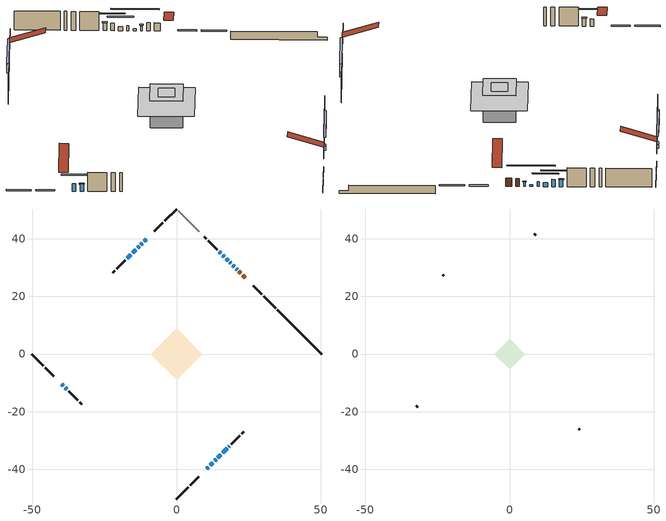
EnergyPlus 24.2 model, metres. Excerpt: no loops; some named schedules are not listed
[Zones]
conditioned space
 floor outside (Floor1 construction): -2.64,0 0,2.64 2.64,0 0,-2.64 z0.9
 floor adiabatic (AdiabaticFloorConstruction): -8.97,0 0,8.97 8.97,0 0,-8.97 z3.34
 floor foundation (Slab1 construction): -5.16,0 0,5.16 5.16,0 0,-5.16 z-1.23
 wall outside (RimJoist1 construction): 0,-50.34 4.04,-46.29 / -50.34,0 -46.29,-4.04 / 0,50.34 -4.04,46.29 / 34.38,15.96 30.33,20 z0.9:1.2
 wall outside (RimJoist2 construction): 4.7,-45.64 7.72,-42.61 / -45.64,-4.7 -42.61,-7.72 / -4.7,45.64 -7.72,42.61 / 29.68,20.66 26.65,23.68 z0.9:1.2
 wall outside (AdiabaticWallConstruction 1): 23.83,26.51 22.93,27.4 / 22.28,28.06 21.68,28.66 z0.9:2.93
 wall outside (AdiabaticWallConstruction): 10.55,-39.79 10.98,-39.35 / 18.89,31.45 18.56,31.78 z0.9:2.12; -39.79,-10.55 -39.23,-11.11 / -38.57,-11.76 -38.02,-12.32 / 16.53,33.81 15.97,34.36 / 15.32,35.02 14.76,35.58 z0.9:2.74; 21.03,29.31 20.72,29.62 z0.9:2.1; -10.55,39.79 -11.18,39.16 z0.9:2.24; -11.84,38.5 -12.34,38 / -14.17,36.16 -15.2,35.14 z0.9:2.22; 11.64,-38.7 12.66,-37.67 z0.9:2.13; 13.32,-37.02 13.72,-36.62 z0.9:1.82; 20.06,30.27 19.54,30.8 / -13,37.34 -13.52,36.82 / 14.37,-35.97 15.41,-34.92 z0.9:1.35; 17.91,32.43 17.19,33.15 z0.9:1.92; 16.07,-34.27 17.54,-32.79 z0.9:2.16; 18.2,-32.14 18.31,-32.03 z0.9:1.41; -15.86,34.48 -17.08,33.26 z0.9:2.91
 wall outside (Wall1 construction): 18.96,-31.37 22.01,-28.33 / -37.36,-12.98 -34.31,-16.02 / -17.73,32.6 -20.78,29.56 / 14.1,36.23 11.06,39.28 z0.9:5.78
 wall outside (Wall2 construction): 22.67,-27.67 23.38,-26.96 / -33.66,-16.68 -32.95,-17.39 / -21.44,28.9 -22.15,28.19 / 10.4,39.94 9.69,40.65 z0.9:5.78
 wall foundation (FoundationWall1 construction): 35.03,15.3,-1.23 35.03,15.3,0.9 48.81,1.53,0.9 48.81,1.53,-0.5 50.34,0,-0.5 50.34,0,-1.23
 wall adiabatic (Wall6 construction): 7.94,42.4 0.66,49.68 z0.9:5.78
 window (WindowConstruction 14): 10.55,-39.79 10.98,-39.36 z0.9:2.12
 window (WindowConstruction 7): -39.79,-10.55 -39.23,-11.11 z0.9:2.74
 window (WindowConstruction 8): -38.57,-11.76 -38.02,-12.32 z0.9:2.74
 window (WindowConstruction 9): 21.03,29.31 20.72,29.62 z0.9:2.09
 window (WindowConstruction 10): -10.55,39.79 -11.18,39.16 z0.9:2.24
 window (WindowConstruction 11): -11.84,38.5 -12.34,38 z0.9:2.22
 window (WindowConstruction 12): 11.64,-38.7 12.66,-37.67 z0.9:2.13
 window (WindowConstruction 13): 13.32,-37.02 13.71,-36.62 z0.9:1.81
 window (WindowConstruction 16): 20.06,30.27 19.54,30.8 z0.9:1.35
 window (WindowConstruction 17): -13,37.34 -13.52,36.82 z0.9:1.35
 window (WindowConstruction 18): 14.37,-35.97 15.41,-34.92 z0.9:1.35
 window (WindowConstruction 15): 18.88,31.45 18.56,31.78 z0.9:2.12
 window (WindowConstruction): 17.9,32.43 17.19,33.15 z0.9:1.91
 window (WindowConstruction 1): -14.17,36.16 -15.2,35.14 z0.9:2.22
 window (WindowConstruction 2): 16.07,-34.27 17.54,-32.79 z0.9:2.16
 window (WindowConstruction 3): 18.2,-32.14 18.31,-32.03 z0.9:1.41
 window (WindowConstruction 4): 16.53,33.81 15.97,34.36 z0.9:2.74
 window (WindowConstruction 5): 15.32,35.02 14.76,35.58 z0.9:2.74
 window (WindowConstruction 6): -15.86,34.48 -17.08,33.26 z0.9:2.91
 door (Door): 23.83,26.51 22.93,27.4 z0.9:2.93
 door (Door 1): 22.28,28.06 21.68,28.65 z0.9:2.93
 ceiling adiabatic (AdiabaticFloorConstruction): 0,-8.97 8.97,0 0,8.97 -8.97,0 z3.34
attic - vented
 floor to conditioned space (Floor2 construction Reversed): -2.64,0 0,2.64 2.64,0 0,-2.64 z5.78
 floor to conditioned space (Floor3 construction Reversed): -5.27,0 0,5.27 5.27,0 0,-5.27 z5.78
 wall outside (Wall4 construction): 24.04,-26.3 24.47,-25.87 / -32.29,-18.05 -31.85,-18.48 / -22.81,27.53 -23.24,27.1 / 9.03,41.31 8.6,41.74 z0.9:5.78
 roof outside (Roof1 construction): 9.89,-40.44,5.78 4.15,-34.7,8.49 2.64,-36.21,8.49 8.38,-41.96,5.78; -40.44,-9.89,5.78 -34.7,-4.15,8.49 -36.21,-2.64,8.49 -41.96,-8.38,5.78; -9.89,40.44,5.78 -4.15,34.7,8.49 -2.64,36.21,8.49 -8.38,41.96,5.78; 24.48,25.85,5.78 18.74,20.11,8.49 20.25,18.59,8.49 26,24.34,5.78
shading: -37.47,-12.87 -41.55,-8.79 -41.84,-9.08 -37.76,-13.16 z5.23; -37.88,-12.46 -38.72,-11.62 -39.01,-11.91 -38.17,-12.75 z2.94; 20.58,29.76 21.17,29.17 21.46,29.46 20.87,30.05 z2.3; -11.32,39.01 -10.41,39.93 -10.7,40.22 -11.61,39.31 z2.44; -12.48,37.86 -11.7,38.64 -11.99,38.93 -12.77,38.15 z2.42; 12.81,-37.53 11.5,-38.84 11.79,-39.13 13.1,-37.82 z2.33; 13.86,-36.48 13.18,-37.16 13.47,-37.45 14.15,-36.77 z2.02; 15.95,34.39 23.66,26.68 23.95,26.97 16.24,34.68 z6.43; -17.11,33.23 -9.4,40.93 -9.69,41.22 -17.4,33.52 z6.43; 19.01,-31.33 10.78,-39.56 11.07,-39.85 19.3,-31.62 z6.43; 15.43,34.91 19.67,30.67 19.96,30.96 15.72,35.2 z4.41; -16.96,33.38 -12.41,37.92 -12.7,38.21 -17.25,33.67 z4.71; 19.3,-31.03 14.31,-36.03 14.6,-36.32 19.59,-31.32 z4.65; 20.07,-30.27 16.44,-33.9 16.73,-34.19 20.36,-30.56 z3.9; 14.21,36.12 18.29,32.05 18.58,32.34 14.5,36.42 z5.23; 14.62,35.72 15.46,34.88 15.75,35.17 14.91,36.01 z2.94; -18.84,31.5 -14.09,36.24 -14.39,36.53 -19.13,31.79 z5.4
[Building]
Building 1: Terrain=Suburbs
[Site:Location]
Montreal Intl AP_QC: Latitude {deg}=45.47; Longitude {deg}=-73.74; Time Zone {hr}=-5; Elevation {m}=36; Keep Site Location Information=Yes
[Site:GroundTemperature:Shallow]
2.07863, -0.316383, -0.508184, 0.628371, 5.19101, 9.73239, 13.6695, 16.1636, 16.3755, 14.347, 10.5102, 6.10817
[Site:WaterMainsTemperature]
Calculation Method=Schedule; Temperature Schedule=mains temperature schedule
[Material] Roughness=Rough; Thermal Absorptance=0.9
Name | Thickness {m} | Conductivity {W/m-K} | Density {kg/m3} | Specific Heat {J/kg-K} | Solar Absorptance | Visible Absorptance
asphalt or fiberglass shingles | 0.00635 | 0.162714 | 1121.4 | 1465.45 | 0.4 | 0.4
ceiling loosefill ins | 0.169333 | 0.0480833 | 16.02 | 1046.75 | 0.7 | 0.7
ceiling stud and cavity | 0.1397 | 0.528904 | 65.682 | 1177.47 | 0.7 | 0.7
ceiling stud and cavity 1 | 0.1397 | 0.0761394 | 65.682 | 1177.47 | 0.7 | 0.7
concrete 4.0 in. | 0.1016 | 1.803125 | 2242.8 | 837.4 | 0.7 | 0.7
concrete 8.0 in. | 0.2032 | 1.803125 | 2242.8 | 837.4 | 0.7 | 0.7
door material | 0.04445 | 0.053851 | 512.64 | 1214.23 | 0.7 | 0.7
door material 1 | 0.04445 | 0.188738 | 512.64 | 1214.23 | 0.7 | 0.7
exterior vertical ins | 0.0191247 | 0.029427 | 32.04 | 1214.23 | 0.7 | 0.7
floor covering | 0.0127 | 0.0433444 | 54.468 | 1339.84 | 0.6 | 0.6
floor rigid ins; rim joist rigid ins; wall rigid ins | 0.051816 | 0.029427 | 32.04 | 1214.23 | 0.7 | 0.7
floor rigid ins 1; wall rigid ins 1 | 0.512978 | 0.029427 | 32.04 | 1214.23 | 0.7 | 0.7
floor stud and cavity | 0.1397 | 1.01459 | 92.3553 | 1139.71 | 0.7 | 0.7
floor stud and cavity 1 | 0.1397 | 1.75129 | 37.0049 | 1207.88 | 0.7 | 0.7
furniture material conditioned space 1 | 0.1524 | 0.115458 | 640.8 | 1214.23 | 0.6 | 0.6
gypsum board | 0.0127 | 0.160291 | 801 | 837.4 | 0.6 | 0.6
gypsum board 1 | 0.0127 | 0.160291 | 801 | 837.4 | 0.7 | 0.7
osb sheathing 0.5 in. | 0.0127 | 0.115458 | 512.64 | 1214.23 | 0.7 | 0.7
osb sheathing 0.5 in. 1 | 0.0127 | 0.115458 | 512.64 | 1214.23 | 0.4 | 0.4
osb sheathing 0.75 in. | 0.01905 | 0.115458 | 512.64 | 1214.23 | 0.7 | 0.7
osb sheathing 2.0 in. | 0.0508 | 0.115458 | 512.64 | 1214.23 | 0.7 | 0.7
rim joist stud and cavity | 0.0508 | 0.859146 | 125.044 | 1163.47 | 0.6 | 0.6
rim joist stud and cavity 1 | 0.0508 | 0.270689 | 125.044 | 1163.47 | 0.6 | 0.6
wall stud and cavity | 0.1397 | 0.181555 | 139.0536 | 1170.24 | 0.7 | 0.7
wall stud and cavity 1 | 0.1397 | 0.191641 | 139.0536 | 1170.24 | 0.7 | 0.7
wall stud and cavity 2 | 0.0889 | 6.1454 | 50.32683 | 1063.81 | 0.6 | 0.6
wall stud and cavity 3 | 0.1397 | 0.149825 | 139.0536 | 1170.24 | 0.7 | 0.7
wall stud and cavity 4 | 0.0889 | 0.380278 | 52.3479 | 1209.89 | 0.7 | 0.7
wall stud and cavity 5 | 0.0889 | 0.391764 | 83.0341 | 1211.67 | 0.7 | 0.7
wood siding | 0.0254 | 0.102417 | 544.68 | 1172.36 | 0.4 | 0.4
wood siding 1 | 0.00254 | 0.102417 | 544.68 | 1172.36 | 0.4 | 0.4
wood siding 2; wood siding 3; wood siding 4 | 0.0254 | 0.102417 | 544.68 | 1172.36 | 0.7 | 0.7
[WindowMaterial:SimpleGlazingSystem]
Name | U-Factor {W/m2-K} | Solar Heat Gain Coefficient
WindowMaterial | 2.10711 | 0.53
WindowMaterial 1 | 2.049758 | 0.58
WindowMaterial 10 | 3.04227 | 0.45
WindowMaterial 11 | 3.13653 | 0.62
WindowMaterial 12 | 3.0383 | 0.46
WindowMaterial 13 | 3.10927 | 0.44
WindowMaterial 2 | 2.029885 | 0.59
WindowMaterial 3 | 2.93098 | 0.07
WindowMaterial 4 | 4.38569 | 0.68
WindowMaterial 5 | 3.10076 | 0.59
WindowMaterial 6 | 2.56702 | 0.26
WindowMaterial 7 | 2.09745 | 0.54
WindowMaterial 8 | 2.13039 | 0.52
WindowMaterial 9 | 2.056 | 0.57
[Construction]
AdiabaticFloorConstruction: floor stud and cavity 1, floor rigid ins 1, osb sheathing 0.75 in., floor covering
AdiabaticWallConstruction: wood siding 3, wall rigid ins 1, wall stud and cavity 4, gypsum board
AdiabaticWallConstruction 1: wood siding 4, wall rigid ins 1, wall stud and cavity 4, gypsum board
Door: door material
Door 1: door material 1
Floor1 construction: floor stud and cavity, floor rigid ins, osb sheathing 0.75 in., floor covering
Floor2 construction Reversed: gypsum board, ceiling stud and cavity, ceiling loosefill ins
Floor3 construction Reversed: gypsum board, ceiling stud and cavity 1
FoundationWall1 construction: concrete 8.0 in., gypsum board 1
furniture construction conditioned space 1: furniture material conditioned space 1
PartitionWallConstruction: gypsum board, wall stud and cavity 5, gypsum board
RimJoist1 construction: wood siding 2, osb sheathing 2.0 in., rim joist stud and cavity
RimJoist2 construction: wood siding 2, rim joist rigid ins, osb sheathing 2.0 in., rim joist stud and cavity 1
Roof1 construction: asphalt or fiberglass shingles
Slab1 construction: concrete 4.0 in.
Wall1 construction: wood siding, osb sheathing 0.5 in., wall stud and cavity, gypsum board
Wall2 construction: wood siding, wall rigid ins, osb sheathing 0.5 in., wall stud and cavity 1, gypsum board
Wall4 construction: wood siding 1, wall stud and cavity 2
Wall6 construction: osb sheathing 0.5 in. 1, wall stud and cavity 3, gypsum board
WindowConstruction: WindowMaterial
WindowConstruction 1: WindowMaterial 1
WindowConstruction 10: WindowMaterial 7
WindowConstruction 11: WindowMaterial 8
WindowConstruction 12: WindowMaterial 9
WindowConstruction 13: WindowMaterial 10
WindowConstruction 14: WindowMaterial 11
WindowConstruction 15: WindowMaterial 12
WindowConstruction 16; WindowConstruction 17; WindowConstruction 18: WindowMaterial 13
WindowConstruction 2: WindowMaterial 2
WindowConstruction 3: WindowMaterial 3
WindowConstruction 4; WindowConstruction 5; WindowConstruction 7; WindowConstruction 8: WindowMaterial 4
WindowConstruction 6: WindowMaterial 5
WindowConstruction 9: WindowMaterial 6
[Zone] Multiplier=1; Part of Total Floor Area=Yes
Name | Volume {m3}
attic - vented | 30.5963
conditioned space | 451
[Space]
Name | Zone | Volume {m3}
attic - vented 1 | attic - vented | 30.5963
conditioned space 1 | conditioned space | 451
[ZoneInfiltration:EffectiveLeakageArea]
infil attic - vented 1: Zone or Space=attic - vented 1; Schedule=Always On Discrete; Effective Air Leakage Area {cm2}=2783.6; Stack Coefficient=0.000527461; Wind Coefficient=1.55173e-05
[ZoneMixing]
whole house fan mix: Zone or Space=attic - vented; Schedule=Always On Continuous; Design Flow Rate Calculation Method=Flow/Zone; Design Flow Rate {m3/s}=0; Source Zone or Space=conditioned space
[SurfaceProperty:ExposedFoundationPerimeter]
Slab1: Exposed Perimeter Calculation Method=TotalExposedPerimeter; Total Exposed Perimeter {m}=21.641
[InternalMass] Zone or ZoneList=conditioned space; Space or SpaceList=conditioned space 1
Name | Construction | Surface Area {m2}
furniture mass conditioned space 1 | furniture construction conditioned space 1 | 91.3482
partition wall mass | PartitionWallConstruction | 228.37
[Lights]
interior lighting: Zone or ZoneList or Space or SpaceList=conditioned space 1; Schedule=interior lighting schedule; Design Level Calculation Method=LightingLevel; Lighting Level {W}=343.2; Return Air Fraction=0; Fraction Radiant=0.6; Fraction Visible=0.2; Fraction Replaceable=1
[People]
occupants: Zone or ZoneList or Space or SpaceList=conditioned space 1; Number of People Schedule=occupants schedule; Number of People Calculation Method=People; Number of People=3; Fraction Radiant=0.314171; Sensible Heat Fraction=0.56303; Activity Level Schedule=occupants activity schedule; Carbon Dioxide Generation Rate {m3/s-W}=0; Enable ASHRAE 55 Comfort Warnings=No; Mean Radiant Temperature Calculation Type=EnclosureAveraged
[ElectricEquipment] Zone or ZoneList or Space or SpaceList=conditioned space 1; Design Level Calculation Method=EquipmentLevel
Name | Schedule | Design Level {W} | Fraction Latent | Fraction Radiant | Fraction Lost
clothes dryer | clothes dryer schedule | 140.772 | 0.015 | 0.081 | 0.85
clothes washer | clothes washer schedule | 32.1985 | 0.03 | 0.162 | 0.7
cooking range | cooking range schedule | 208.969 | 0.08 | 0.432 | 0.2
dishwasher | dishwasher schedule | 66.8632 | 0.3 | 0.18 | 0.4
fridge | fridge schedule | 72.9452 | 0 | 0.6 | 0
mech vent bath fan 0 | mech vent bath fan 0 schedule | 50.2 | 0 | 0 | 1
mech vent house fan | mech vent house fan schedule | 0.95 | 0 | 0 | 1
mech vent house fan cfis | mech vent house fan cfis schedule | 0 | 0 | 0 | 0
mech vent range fan 0 | mech vent range fan 0 schedule | 57 | 0 | 0 | 1
misc plug loads | misc plug loads schedule | 494.7 | 0.045 | 0.513 | 0.1
whole house fan | Always On Discrete | 0 | 0 | 0 | 1
[OtherEquipment] Zone or ZoneList or Space or SpaceList=conditioned space 1; Design Level Calculation Method=EquipmentLevel
Name | Fuel Type | Schedule | Design Level {W} | Fraction Latent | Fraction Radiant | Fraction Lost
clothes dryer 1 | Electricity | clothes dryer schedule | 0 | 0.015 | 0.081 | 0.85
cooking range 1 | Electricity | cooking range schedule | 0 | 0.08 | 0.432 | 0.2
general water use latent | None | general water use schedule | 59.3978 | 1 | 0 | 0
general water use sensible | None | general water use schedule | -58.539 | 0 | 0.6 | 0
mech vent house fan latent load | None | Always On Discrete | 0 | 1 | 0 | 0
mech vent house fan sensible load | None | Always On Discrete | 0 | 0 | 0 | 0
water heater energy adjustment1 | Electricity | Always On Discrete | 0.01 | 0 | 0 | 1
[ZoneInfiltration:DesignFlowRate] Zone or ZoneList or Space or SpaceList=conditioned space 1; Schedule=Always On Discrete; Design Flow Rate Calculation Method=Flow/Zone; Design Flow Rate {m3/s}=0
infil flow; natural vent flow; whole house fan flow
[ZoneControl:Thermostat]
conditioned space Thermostat: Zone or ZoneList=conditioned space; Control Type Schedule=conditioned space Thermostat Schedule; Control 1=conditioned space temperature setpoint; Temperature Difference Between Cutout And Setpoint {deltaC}=0
[ThermostatSetpoint:DualSetpoint]
conditioned space temperature setpoint: Heating Setpoint Temperature Schedule=heating setpoint; Cooling Setpoint Temperature Schedule=cooling setpoint
[Zone equipment]
conditioned space: electric baseboard
[Foundation:Kiva]
Foundation Kiva 1: Initial Indoor Air Temperature {C}=18; Wall Height Above Grade {m}=0.900013; Wall Depth Below Slab {m}=0.2032; Custom Block Material Name 1=exterior vertical ins; Custom Block Depth 1 {m}=2.13; Custom Block X Position 1 {m}=0.2159; Custom Block Z Position 1 {m}=0
[Foundation:Kiva:Settings]
Soil Conductivity {W/m-K}=0.849921; Soil Density {kg/m3}=1842.3; Soil Specific Heat {J/kg-K}=418.7; Ground Solar Absorptivity=0.9; Ground Thermal Absorptivity=0.9; Ground Surface Roughness {m}=0.03; Far-Field Width {m}=40; Deep-Ground Boundary Condition=ZeroFlux; Deep-Ground Depth {m}=40; Minimum Cell Dimension {m}=0.2; Maximum Cell Growth Coefficient=3; Simulation Timestep=Timestep
[Exterior:Lights]
exterior lighting: Schedule=exterior lighting schedule; Design Level {W}=75.6
[EnergyManagementSystem:Sensor] Output:Variable or Output:Meter Index Key=conditioned space
Name | Output:Variable or Output:Meter
conditioned_space_clg_unmet_s | Zone Cooling Setpoint Not Met Time
conditioned_space_htg_unmet_s | Zone Heating Setpoint Not Met Time
fridge_tin_s; tin_s; tin_s_1 | Zone Mean Air Temperature
tout_s | Zone Outdoor Air Drybulb Temperature
win_s | Zone Air Humidity Ratio
[Schedule:Constant]
Name | Hourly Value
Always On Continuous; mech vent house fan schedule; mech vent house fan cfis schedule; Always On Discrete | 1
occupants activity schedule | 117.228
fridge schedule | 0
[Schedule:Week:Daily]
interior lighting schedule Week Rule - Jan1-Jan27: interior lighting schedule day, interior lighting schedule day, interior lighting schedule day, interior lighting schedule day, interior lighting schedule day, interior lighting schedule day, interior lighting schedule day, interior lighting schedule default day, interior lighting schedule default day, interior lighting schedule default day, interior lighting schedule default day, interior lighting schedule default day
interior lighting schedule Week Rule - Jan28-Feb3: interior lighting schedule day, interior lighting schedule day, interior lighting schedule day, interior lighting schedule day, interior lighting schedule day 1, interior lighting schedule day 1, interior lighting schedule day 1, interior lighting schedule default day, interior lighting schedule default day, interior lighting schedule default day, interior lighting schedule default day, interior lighting schedule default day
interior lighting schedule Week Rule - Feb4-Feb24: interior lighting schedule day 1, interior lighting schedule day 1, interior lighting schedule day 1, interior lighting schedule day 1, interior lighting schedule day 1, interior lighting schedule day 1, interior lighting schedule day 1, interior lighting schedule default day, interior lighting schedule default day, interior lighting schedule default day, interior lighting schedule default day, interior lighting schedule default day
interior lighting schedule Week Rule - Feb25-Mar3: interior lighting schedule day 1, interior lighting schedule day 1, interior lighting schedule day 1, interior lighting schedule day 1, interior lighting schedule day 2, interior lighting schedule day 2, interior lighting schedule day 2, interior lighting schedule default day, interior lighting schedule default day, interior lighting schedule default day, interior lighting schedule default day, interior lighting schedule default day
interior lighting schedule Week Rule - Mar4-Mar31: interior lighting schedule day 2, interior lighting schedule day 2, interior lighting schedule day 2, interior lighting schedule day 2, interior lighting schedule day 2, interior lighting schedule day 2, interior lighting schedule day 2, interior lighting schedule default day, interior lighting schedule default day, interior lighting schedule default day, interior lighting schedule default day, interior lighting schedule default day
interior lighting schedule Week Rule - Apr1-Apr28: interior lighting schedule day 3, interior lighting schedule day 3, interior lighting schedule day 3, interior lighting schedule day 3, interior lighting schedule day 3, interior lighting schedule day 3, interior lighting schedule day 3, interior lighting schedule default day, interior lighting schedule default day, interior lighting schedule default day, interior lighting schedule default day, interior lighting schedule default day
interior lighting schedule Week Rule - Apr29-May5: interior lighting schedule day 3, interior lighting schedule day 3, interior lighting schedule day 4, interior lighting schedule day 4, interior lighting schedule day 4, interior lighting schedule day 4, interior lighting schedule day 4, interior lighting schedule default day, interior lighting schedule default day, interior lighting schedule default day, interior lighting schedule default day, interior lighting schedule default day
interior lighting schedule Week Rule - May6-May26: interior lighting schedule day 4, interior lighting schedule day 4, interior lighting schedule day 4, interior lighting schedule day 4, interior lighting schedule day 4, interior lighting schedule day 4, interior lighting schedule day 4, interior lighting schedule default day, interior lighting schedule default day, interior lighting schedule default day, interior lighting schedule default day, interior lighting schedule default day
interior lighting schedule Week Rule - May27-Jun2: interior lighting schedule day 4, interior lighting schedule day 4, interior lighting schedule day 4, interior lighting schedule day 4, interior lighting schedule day 4, interior lighting schedule day 5, interior lighting schedule day 5, interior lighting schedule default day, interior lighting schedule default day, interior lighting schedule default day, interior lighting schedule default day, interior lighting schedule default day
interior lighting schedule Week Rule - Jun3-Jun30: interior lighting schedule day 5, interior lighting schedule day 5, interior lighting schedule day 5, interior lighting schedule day 5, interior lighting schedule day 5, interior lighting schedule day 5, interior lighting schedule day 5, interior lighting schedule default day, interior lighting schedule default day, interior lighting schedule default day, interior lighting schedule default day, interior lighting schedule default day
interior lighting schedule Week Rule - Jul1-Jul28: interior lighting schedule day 6, interior lighting schedule day 6, interior lighting schedule day 6, interior lighting schedule day 6, interior lighting schedule day 6, interior lighting schedule day 6, interior lighting schedule day 6, interior lighting schedule default day, interior lighting schedule default day, interior lighting schedule default day, interior lighting schedule default day, interior lighting schedule default day
interior lighting schedule Week Rule - Jul29-Aug4: interior lighting schedule day 6, interior lighting schedule day 6, interior lighting schedule day 6, interior lighting schedule day 7, interior lighting schedule day 7, interior lighting schedule day 7, interior lighting schedule day 7, interior lighting schedule default day, interior lighting schedule default day, interior lighting schedule default day, interior lighting schedule default day, interior lighting schedule default day
interior lighting schedule Week Rule - Aug5-Aug25: interior lighting schedule day 7, interior lighting schedule day 7, interior lighting schedule day 7, interior lighting schedule day 7, interior lighting schedule day 7, interior lighting schedule day 7, interior lighting schedule day 7, interior lighting schedule default day, interior lighting schedule default day, interior lighting schedule default day, interior lighting schedule default day, interior lighting schedule default day
interior lighting schedule Week Rule - Aug26-Sep1: interior lighting schedule day 7, interior lighting schedule day 7, interior lighting schedule day 7, interior lighting schedule day 7, interior lighting schedule day 7, interior lighting schedule day 7, interior lighting schedule day 8, interior lighting schedule default day, interior lighting schedule default day, interior lighting schedule default day, interior lighting schedule default day, interior lighting schedule default day
interior lighting schedule Week Rule - Sep2-Sep29: interior lighting schedule day 8, interior lighting schedule day 8, interior lighting schedule day 8, interior lighting schedule day 8, interior lighting schedule day 8, interior lighting schedule day 8, interior lighting schedule day 8, interior lighting schedule default day, interior lighting schedule default day, interior lighting schedule default day, interior lighting schedule default day, interior lighting schedule default day
interior lighting schedule Week Rule - Sep30-Oct6: interior lighting schedule day 8, interior lighting schedule day 9, interior lighting schedule day 9, interior lighting schedule day 9, interior lighting schedule day 9, interior lighting schedule day 9, interior lighting schedule day 9, interior lighting schedule default day, interior lighting schedule default day, interior lighting schedule default day, interior lighting schedule default day, interior lighting schedule default day
interior lighting schedule Week Rule - Oct7-Oct27: interior lighting schedule day 9, interior lighting schedule day 9, interior lighting schedule day 9, interior lighting schedule day 9, interior lighting schedule day 9, interior lighting schedule day 9, interior lighting schedule day 9, interior lighting schedule default day, interior lighting schedule default day, interior lighting schedule default day, interior lighting schedule default day, interior lighting schedule default day
interior lighting schedule Week Rule - Oct28-Nov3: interior lighting schedule day 9, interior lighting schedule day 9, interior lighting schedule day 9, interior lighting schedule day 9, interior lighting schedule day 10, interior lighting schedule day 10, interior lighting schedule day 10, interior lighting schedule default day, interior lighting schedule default day, interior lighting schedule default day, interior lighting schedule default day, interior lighting schedule default day
interior lighting schedule Week Rule - Nov4-Nov24: interior lighting schedule day 10, interior lighting schedule day 10, interior lighting schedule day 10, interior lighting schedule day 10, interior lighting schedule day 10, interior lighting schedule day 10, interior lighting schedule day 10, interior lighting schedule default day, interior lighting schedule default day, interior lighting schedule default day, interior lighting schedule default day, interior lighting schedule default day
interior lighting schedule Week Rule - Nov25-Dec1: interior lighting schedule day 10, interior lighting schedule day 10, interior lighting schedule day 10, interior lighting schedule day 10, interior lighting schedule day 10, interior lighting schedule day 10, interior lighting schedule day 11, interior lighting schedule default day, interior lighting schedule default day, interior lighting schedule default day, interior lighting schedule default day, interior lighting schedule default day
interior lighting schedule Week Rule - Dec2-Dec31: interior lighting schedule day 11, interior lighting schedule day 11, interior lighting schedule day 11, interior lighting schedule day 11, interior lighting schedule day 11, interior lighting schedule day 11, interior lighting schedule day 11, interior lighting schedule default day, interior lighting schedule default day, interior lighting schedule default day, interior lighting schedule default day, interior lighting schedule default day
occupants schedule Week Rule - Jan1-Dec31: occupants schedule day, occupants schedule day, occupants schedule day, occupants schedule day, occupants schedule day, occupants schedule day, occupants schedule day, occupants schedule default day, occupants schedule default day, occupants schedule default day, occupants schedule default day, occupants schedule default day
clothes dryer schedule Week Rule - Jan1-Dec31: clothes dryer schedule day, clothes dryer schedule day, clothes dryer schedule day, clothes dryer schedule day, clothes dryer schedule day, clothes dryer schedule day, clothes dryer schedule day, clothes dryer schedule default day, clothes dryer schedule default day, clothes dryer schedule default day, clothes dryer schedule default day, clothes dryer schedule default day
clothes washer schedule Week Rule - Jan1-Dec31: clothes washer schedule day, clothes washer schedule day, clothes washer schedule day, clothes washer schedule day, clothes washer schedule day, clothes washer schedule day, clothes washer schedule day, clothes washer schedule default day, clothes washer schedule default day, clothes washer schedule default day, clothes washer schedule default day, clothes washer schedule default day
cooking range schedule Week Rule - Jan1-Dec31: cooking range schedule day, cooking range schedule day, cooking range schedule day, cooking range schedule day, cooking range schedule day, cooking range schedule day, cooking range schedule day, cooking range schedule default day, cooking range schedule default day, cooking range schedule default day, cooking range schedule default day, cooking range schedule default day
dishwasher schedule Week Rule - Jan1-Dec31: dishwasher schedule day, dishwasher schedule day, dishwasher schedule day, dishwasher schedule day, dishwasher schedule day, dishwasher schedule day, dishwasher schedule day, dishwasher schedule default day, dishwasher schedule default day, dishwasher schedule default day, dishwasher schedule default day, dishwasher schedule default day
mech vent bath fan 0 schedule Week Rule - Jan1-Dec31: mech vent bath fan 0 schedule day, mech vent bath fan 0 schedule day, mech vent bath fan 0 schedule day, mech vent bath fan 0 schedule day, mech vent bath fan 0 schedule day, mech vent bath fan 0 schedule day, mech vent bath fan 0 schedule day, mech vent bath fan 0 schedule default day, mech vent bath fan 0 schedule default day, mech vent bath fan 0 schedule default day, mech vent bath fan 0 schedule default day, mech vent bath fan 0 schedule default day
mech vent range fan 0 schedule Week Rule - Jan1-Dec31: mech vent range fan 0 schedule day, mech vent range fan 0 schedule day, mech vent range fan 0 schedule day, mech vent range fan 0 schedule day, mech vent range fan 0 schedule day, mech vent range fan 0 schedule day, mech vent range fan 0 schedule day, mech vent range fan 0 schedule default day, mech vent range fan 0 schedule default day, mech vent range fan 0 schedule default day, mech vent range fan 0 schedule default day, mech vent range fan 0 schedule default day
misc plug loads schedule Week Rule - Jan1-Dec31: misc plug loads schedule day, misc plug loads schedule day, misc plug loads schedule day, misc plug loads schedule day, misc plug loads schedule day, misc plug loads schedule day, misc plug loads schedule day, misc plug loads schedule default day, misc plug loads schedule default day, misc plug loads schedule default day, misc plug loads schedule default day, misc plug loads schedule default day
general water use schedule Week Rule - Jan1-Dec31: general water use schedule day, general water use schedule day, general water use schedule day, general water use schedule day, general water use schedule day, general water use schedule day, general water use schedule day, general water use schedule default day, general water use schedule default day, general water use schedule default day, general water use schedule default day, general water use schedule default day
exterior lighting schedule Week Rule - Jan1-Jan27: exterior lighting schedule day, exterior lighting schedule day, exterior lighting schedule day, exterior lighting schedule day, exterior lighting schedule day, exterior lighting schedule day, exterior lighting schedule day, exterior lighting schedule default day, exterior lighting schedule default day, exterior lighting schedule default day, exterior lighting schedule default day, exterior lighting schedule default day
exterior lighting schedule Week Rule - Jan28-Feb3: exterior lighting schedule day, exterior lighting schedule day, exterior lighting schedule day, exterior lighting schedule day, exterior lighting schedule day 1, exterior lighting schedule day 1, exterior lighting schedule day 1, exterior lighting schedule default day, exterior lighting schedule default day, exterior lighting schedule default day, exterior lighting schedule default day, exterior lighting schedule default day
exterior lighting schedule Week Rule - Feb4-Feb24: exterior lighting schedule day 1, exterior lighting schedule day 1, exterior lighting schedule day 1, exterior lighting schedule day 1, exterior lighting schedule day 1, exterior lighting schedule day 1, exterior lighting schedule day 1, exterior lighting schedule default day, exterior lighting schedule default day, exterior lighting schedule default day, exterior lighting schedule default day, exterior lighting schedule default day
exterior lighting schedule Week Rule - Feb25-Mar3: exterior lighting schedule day 1, exterior lighting schedule day 1, exterior lighting schedule day 1, exterior lighting schedule day 1, exterior lighting schedule day 2, exterior lighting schedule day 2, exterior lighting schedule day 2, exterior lighting schedule default day, exterior lighting schedule default day, exterior lighting schedule default day, exterior lighting schedule default day, exterior lighting schedule default day
exterior lighting schedule Week Rule - Mar4-Mar31: exterior lighting schedule day 2, exterior lighting schedule day 2, exterior lighting schedule day 2, exterior lighting schedule day 2, exterior lighting schedule day 2, exterior lighting schedule day 2, exterior lighting schedule day 2, exterior lighting schedule default day, exterior lighting schedule default day, exterior lighting schedule default day, exterior lighting schedule default day, exterior lighting schedule default day
exterior lighting schedule Week Rule - Apr1-Apr28: exterior lighting schedule day 3, exterior lighting schedule day 3, exterior lighting schedule day 3, exterior lighting schedule day 3, exterior lighting schedule day 3, exterior lighting schedule day 3, exterior lighting schedule day 3, exterior lighting schedule default day, exterior lighting schedule default day, exterior lighting schedule default day, exterior lighting schedule default day, exterior lighting schedule default day
exterior lighting schedule Week Rule - Apr29-May5: exterior lighting schedule day 3, exterior lighting schedule day 3, exterior lighting schedule day 4, exterior lighting schedule day 4, exterior lighting schedule day 4, exterior lighting schedule day 4, exterior lighting schedule day 4, exterior lighting schedule default day, exterior lighting schedule default day, exterior lighting schedule default day, exterior lighting schedule default day, exterior lighting schedule default day
exterior lighting schedule Week Rule - May6-May26: exterior lighting schedule day 4, exterior lighting schedule day 4, exterior lighting schedule day 4, exterior lighting schedule day 4, exterior lighting schedule day 4, exterior lighting schedule day 4, exterior lighting schedule day 4, exterior lighting schedule default day, exterior lighting schedule default day, exterior lighting schedule default day, exterior lighting schedule default day, exterior lighting schedule default day
[Schedule:Year]
interior lighting schedule: interior lighting schedule Week Rule - Jan1-Jan27, 1, 1, 1, 27, interior lighting schedule Week Rule - Jan28-Feb3, 1, 28, 2, 3, interior lighting schedule Week Rule - Feb4-Feb24, 2, 4, 2, 24, interior lighting schedule Week Rule - Feb25-Mar3, 2, 25, 3, 3, interior lighting schedule Week Rule - Mar4-Mar31, 3, 4, 3, 31, interior lighting schedule Week Rule - Apr1-Apr28, 4, 1, 4, 28, interior lighting schedule Week Rule - Apr29-May5, 4, 29, 5, 5, interior lighting schedule Week Rule - May6-May26, 5, 6, 5, 26, interior lighting schedule Week Rule - May27-Jun2, 5, 27, 6, 2, interior lighting schedule Week Rule - Jun3-Jun30, 6, 3, 6, 30, interior lighting schedule Week Rule - Jul1-Jul28, 7, 1, 7, 28, interior lighting schedule Week Rule - Jul29-Aug4, 7, 29, 8, 4, interior lighting schedule Week Rule - Aug5-Aug25, 8, 5, 8, 25, interior lighting schedule Week Rule - Aug26-Sep1, 8, 26, 9, 1, interior lighting schedule Week Rule - Sep2-Sep29, 9, 2, 9, 29, interior lighting schedule Week Rule - Sep30-Oct6, 9, 30, 10, 6, interior lighting schedule Week Rule - Oct7-Oct27, 10, 7, 10, 27, interior lighting schedule Week Rule - Oct28-Nov3, 10, 28, 11, 3, interior lighting schedule Week Rule - Nov4-Nov24, 11, 4, 11, 24, interior lighting schedule Week Rule - Nov25-Dec1, 11, 25, 12, 1, interior lighting schedule Week Rule - Dec2-Dec31, 12, 2, 12, 31
occupants schedule: occupants schedule Week Rule - Jan1-Dec31, 1, 1, 12, 31
clothes dryer schedule: clothes dryer schedule Week Rule - Jan1-Dec31, 1, 1, 12, 31
clothes washer schedule: clothes washer schedule Week Rule - Jan1-Dec31, 1, 1, 12, 31
cooking range schedule: cooking range schedule Week Rule - Jan1-Dec31, 1, 1, 12, 31
dishwasher schedule: dishwasher schedule Week Rule - Jan1-Dec31, 1, 1, 12, 31
mech vent bath fan 0 schedule: mech vent bath fan 0 schedule Week Rule - Jan1-Dec31, 1, 1, 12, 31
mech vent range fan 0 schedule: mech vent range fan 0 schedule Week Rule - Jan1-Dec31, 1, 1, 12, 31
misc plug loads schedule: misc plug loads schedule Week Rule - Jan1-Dec31, 1, 1, 12, 31
general water use schedule: general water use schedule Week Rule - Jan1-Dec31, 1, 1, 12, 31
exterior lighting schedule: exterior lighting schedule Week Rule - Jan1-Jan27, 1, 1, 1, 27, exterior lighting schedule Week Rule - Jan28-Feb3, 1, 28, 2, 3, exterior lighting schedule Week Rule - Feb4-Feb24, 2, 4, 2, 24, exterior lighting schedule Week Rule - Feb25-Mar3, 2, 25, 3, 3, exterior lighting schedule Week Rule - Mar4-Mar31, 3, 4, 3, 31, exterior lighting schedule Week Rule - Apr1-Apr28, 4, 1, 4, 28, exterior lighting schedule Week Rule - Apr29-May5, 4, 29, 5, 5, exterior lighting schedule Week Rule - May6-May26, 5, 6, 5, 26, exterior lighting schedule Week Rule - May27-Jun2, 5, 27, 6, 2, exterior lighting schedule Week Rule - Jun3-Jun30, 6, 3, 6, 30, exterior lighting schedule Week Rule - Jul1-Jul28, 7, 1, 7, 28, exterior lighting schedule Week Rule - Jul29-Aug4, 7, 29, 8, 4, exterior lighting schedule Week Rule - Aug5-Aug25, 8, 5, 8, 25, exterior lighting schedule Week Rule - Aug26-Sep1, 8, 26, 9, 1, exterior lighting schedule Week Rule - Sep2-Sep29, 9, 2, 9, 29, exterior lighting schedule Week Rule - Sep30-Oct6, 9, 30, 10, 6, exterior lighting schedule Week Rule - Oct7-Oct27, 10, 7, 10, 27, exterior lighting schedule Week Rule - Oct28-Nov3, 10, 28, 11, 3, exterior lighting schedule Week Rule - Nov4-Nov24, 11, 4, 11, 24, exterior lighting schedule Week Rule - Nov25-Dec1, 11, 25, 12, 1, exterior lighting schedule Week Rule - Dec2-Dec31, 12, 2, 12, 31
[Schedule:Compact]
conditioned space Thermostat Schedule: Through: 12/31, For: AllDays, Until: 24:00, 4
mains temperature schedule: Through: 01/01, For: AllDays, Until: 24:00, 6.56833, Through: 01/02, For: AllDays, Until: 24:00, 6.48722, Through: 01/03, For: AllDays, Until: 24:00, 6.40722, Through: 01/04, For: AllDays, Until: 24:00, 6.32889, Through: 01/05, For: AllDays, Until: 24:00, 6.25167, Through: 01/06, For: AllDays, Until: 24:00, 6.17611, Through: 01/07, For: AllDays, Until: 24:00, 6.10222, Through: 01/08, For: AllDays, Until: 24:00, 6.02944, Through: 01/09, For: AllDays, Until: 24:00, 5.95833, Through: 01/10, For: AllDays, Until: 24:00, 5.88889, Through: 01/11, For: AllDays, Until: 24:00, 5.82056, Through: 01/12, For: AllDays, Until: 24:00, 5.75444, Through: 01/13, For: AllDays, Until: 24:00, 5.68944, Through: 01/14, For: AllDays, Until: 24:00, 5.62611, Through: 01/15, For: AllDays, Until: 24:00, 5.56444, Through: 01/16, For: AllDays, Until: 24:00, 5.50444, Through: 01/17, For: AllDays, Until: 24:00, 5.44611, Through: 01/18, For: AllDays, Until: 24:00, 5.38944, Through: 01/19, For: AllDays, Until: 24:00, 5.33389, Through: 01/20, For: AllDays, Until: 24:00, 5.28111, Through: 01/21, For: AllDays, Until: 24:00, 5.22944, Through: 01/22, For: AllDays, Until: 24:00, 5.17944, Through: 01/23, For: AllDays, Until: 24:00, 5.13111, Through: 01/24, For: AllDays, Until: 24:00, 5.085, Through: 01/25, For: AllDays, Until: 24:00, 5.04056, Through: 01/26, For: AllDays, Until: 24:00, 4.99778, Through: 01/27, For: AllDays, Until: 24:00, 4.95667, Through: 01/28, For: AllDays, Until: 24:00, 4.91778, Through: 01/29, For: AllDays, Until: 24:00, 4.88056, Through: 01/30, For: AllDays, Until: 24:00, 4.845, Through: 01/31, For: AllDays, Until: 24:00, 4.81167, Through: 02/01, For: AllDays, Until: 24:00, 4.77944, Through: 02/02, For: AllDays, Until: 24:00, 4.75, Through: 02/03, For: AllDays, Until: 24:00, 4.72167, Through: 02/04, For: AllDays, Until: 24:00, 4.69611, Through: 02/05, For: AllDays, Until: 24:00, 4.67167, Through: 02/06, For: AllDays, Until: 24:00, 4.64944, Through: 02/07, For: AllDays, Until: 24:00, 4.62889, Through: 02/08, For: AllDays, Until: 24:00, 4.61056, Through: 02/09, For: AllDays, Until: 24:00, 4.59389, Through: 02/10, For: AllDays, Until: 24:00, 4.57944, Through: 02/11, For: AllDays, Until: 24:00, 4.56667, Through: 02/12, For: AllDays, Until: 24:00, 4.55611, Through: 02/13, For: AllDays, Until: 24:00, 4.54722, Through: 02/14, For: AllDays, Until: 24:00, 4.54056, Through: 02/15, For: AllDays, Until: 24:00, 4.53556, Through: 02/16, For: AllDays, Until: 24:00, 4.53278, Through: 02/17, For: AllDays, Until: 24:00, 4.53167, Through: 02/18, For: AllDays, Until: 24:00, 4.53278, Through: 02/19, For: AllDays, Until: 24:00, 4.53556, Through: 02/20, For: AllDays, Until: 24:00, 4.54056, Through: 02/21, For: AllDays, Until: 24:00, 4.54722, Through: 02/22, For: AllDays, Until: 24:00, 4.55611, Through: 02/23, For: AllDays, Until: 24:00, 4.56667, Through: 02/24, For: AllDays, Until: 24:00, 4.57944, Through: 02/25, For: AllDays, Until: 24:00, 4.59389, Through: 02/26, For: AllDays, Until: 24:00, 4.61056, Through: 02/27, For: AllDays, Until: 24:00, 4.62889, Through: 02/28, For: AllDays, Until: 24:00, 4.64889, Through: 03/01, For: AllDays, Until: 24:00, 4.67111, Through: 03/02, For: AllDays, Until: 24:00, 4.69556, Through: 03/03, For: AllDays, Until: 24:00, 4.72167, Through: 03/04, For: AllDays, Until: 24:00, 4.74944, Through: 03/05, For: AllDays, Until: 24:00, 4.77944, Through: 03/06, For: AllDays, Until: 24:00, 4.81111, Through: 03/07, For: AllDays, Until: 24:00, 4.84444, Through: 03/08, For: AllDays, Until: 24:00, 4.88, Through: 03/09, For: AllDays, Until: 24:00, 4.91722, Through: 03/10, For: AllDays, Until: 24:00, 4.95611, Through: 03/11, For: AllDays, Until: 24:00, 4.99722, Through: 03/12, For: AllDays, Until: 24:00, 5.04, Through: 03/13, For: AllDays, Until: 24:00, 5.08444, Through: 03/14, For: AllDays, Until: 24:00, 5.13056, Through: 03/15, For: AllDays, Until: 24:00, 5.17889, Through: 03/16, For: AllDays, Until: 24:00, 5.22833, Through: 03/17, For: AllDays, Until: 24:00, 5.28, Through: 03/18, For: AllDays, Until: 24:00, 5.33333, Through: 03/19, For: AllDays, Until: 24:00, 5.38833, Through: 03/20, For: AllDays, Until: 24:00, 5.445, Through: 03/21, For: AllDays, Until: 24:00, 5.50333, Through: 03/22, For: AllDays, Until: 24:00, 5.56333, Through: 03/23, For: AllDays, Until: 24:00, 5.625, Through: 03/24, For: AllDays, Until: 24:00, 5.68833, Through: 03/25, For: AllDays, Until: 24:00, 5.75333, Through: 03/26, For: AllDays, Until: 24:00, 5.81944, Through: 03/27, For: AllDays, Until: 24:00, 5.88778, Through: 03/28, For: AllDays, Until: 24:00, 5.95722, Through: 03/29, For: AllDays, Until: 24:00, 6.02833, Through: 03/30, For: AllDays, Until: 24:00, 6.10111, Through: 03/31, For: AllDays, Until: 24:00, 6.175, Through: 04/01, For: AllDays, Until: 24:00, 6.25056, Through: 04/02, For: AllDays, Until: 24:00, 6.32778, Through: 04/03, For: AllDays, Until: 24:00, 6.40611, Through: 04/04, For: AllDays, Until: 24:00, 6.48556, Through: 04/05, For: AllDays, Until: 24:00, 6.56722, Through: 04/06, For: AllDays, Until: 24:00, 6.64944, Through: 04/07, For: AllDays, Until: 24:00, 6.73333, Through: 04/08, For: AllDays, Until: 24:00, 6.81833, Through: 04/09, For: AllDays, Until: 24:00, 6.905, Through: 04/10, For: AllDays, Until: 24:00, 6.99278, Through: 04/11, For: AllDays, Until: 24:00, 7.08111, Through: 04/12, For: AllDays, Until: 24:00, 7.17167, Through: 04/13, For: AllDays, Until: 24:00, 7.26278, Through: 04/14, For: AllDays, Until: 24:00, 7.355, Through: 04/15, For: AllDays, Until: 24:00, 7.44833, Through: 04/16, For: AllDays, Until: 24:00, 7.54278, Through: 04/17, For: AllDays, Until: 24:00, 7.63889, Through: 04/18, For: AllDays, Until: 24:00, 7.735, Through: 04/19, For: AllDays, Until: 24:00, 7.83278, Through: 04/20, For: AllDays, Until: 24:00, 7.93167, Through: 04/21, For: AllDays, Until: 24:00, 8.03111, Through: 04/22, For: AllDays, Until: 24:00, 8.13167, Through: 04/23, For: AllDays, Until: 24:00, 8.23278, Through: 04/24, For: AllDays, Until: 24:00, 8.335, Through: 04/25, For: AllDays, Until: 24:00, 8.43778, Through: 04/26, For: AllDays, Until: 24:00, 8.54167, Through: 04/27, For: AllDays, Until: 24:00, 8.64611, Through: 04/28, For: AllDays, Until: 24:00, 8.75167, Through: 04/29, For: AllDays, Until: 24:00, 8.85778, Through: 04/30, For: AllDays, Until: 24:00, 8.96444, Through: 05/01, For: AllDays, Until: 24:00, 9.07167, Through: 05/02, For: AllDays, Until: 24:00, 9.17944, Through: 05/03, For: AllDays, Until: 24:00, 9.28778, Through: 05/04, For: AllDays, Until: 24:00, 9.39667, Through: 05/05, For: AllDays, Until: 24:00, 9.50667, Through: 05/06, For: AllDays, Until: 24:00, 9.61667, Through: 05/07, For: AllDays, Until: 24:00, 9.72667, Through: 05/08, For: AllDays, Until: 24:00, 9.83778, Through: 05/09, For: AllDays, Until: 24:00, 9.94889, Through: 05/10, For: AllDays, Until: 24:00, 10.0606, Through: 05/11, For: AllDays, Until: 24:00, 10.1722, Through: 05/12, For: AllDays, Until: 24:00, 10.2844, Through: 05/13, For: AllDays, Until: 24:00, 10.3967, Through: 05/14, For: AllDays, Until: 24:00, 10.5094, Through: 05/15, For: AllDays, Until: 24:00, 10.6222, Through: 05/16, For: AllDays, Until: 24:00, 10.735, Through: 05/17, For: AllDays, Until: 24:00, 10.8478, Through: 05/18, For: AllDays, Until: 24:00, 10.9611, Through: 05/19, For: AllDays, Until: 24:00, 11.0744, Through: 05/20, For: AllDays, Until: 24:00, 11.1872, Through: 05/21, For: AllDays, Until: 24:00, 11.3006, Through: 05/22, For: AllDays, Until: 24:00, 11.4133, Through: 05/23, For: AllDays, Until: 24:00, 11.5267, Through: 05/24, For: AllDays, Until: 24:00, 11.6394, Through: 05/25, For: AllDays, Until: 24:00, 11.7522, Through: 05/26, For: AllDays, Until: 24:00, 11.8644, Through: 05/27, For: AllDays, Until: 24:00, 11.9767, Through: 05/28, For: AllDays, Until: 24:00, 12.0889, Through: 05/29, For: AllDays, Until: 24:00, 12.2006, Through: 05/30, For: AllDays, Until: 24:00, 12.3122, Through: 05/31, For: AllDays, Until: 24:00, 12.4228, Through: 06/01, For: AllDays, Until: 24:00, 12.5339, Through: 06/02, For: AllDays, Until: 24:00, 12.6439, Through: 06/03, For: AllDays, Until: 24:00, 12.7539, Through: 06/04, For: AllDays, Until: 24:00, 12.8628, Through: 06/05, For: AllDays, Until: 24:00, 12.9717, Through: 06/06, For: AllDays, Until: 24:00, 13.08, Through: 06/07, For: AllDays, Until: 24:00, 13.1878, Through: 06/08, For: AllDays, Until: 24:00, 13.2944, Through: 06/09, For: AllDays, Until: 24:00, 13.4011, Through: 06/10, For: AllDays, Until: 24:00, 13.5067, Through: 06/11, For: AllDays, Until: 24:00, 13.6117, Through: 06/12, For: AllDays, Until: 24:00, 13.7156, Through: 06/13, For: AllDays, Until: 24:00, 13.8194, Through: 06/14, For: AllDays, Until: 24:00, 13.9222, Through: 06/15, For: AllDays, Until: 24:00, 14.0239, Through: 06/16, For: AllDays, Until: 24:00, 14.125, Through: 06/17, For: AllDays, Until: 24:00, 14.225, Through: 06/18, For: AllDays, Until: 24:00, 14.3239, Through: 06/19, For: AllDays, Until: 24:00, 14.4222, Through: 06/20, For: AllDays, Until: 24:00, 14.5194, Through: 06/21, For: AllDays, Until: 24:00, 14.6156, Through: 06/22, For: AllDays, Until: 24:00, 14.7106, Through: 06/23, For: AllDays, Until: 24:00, 14.805, Through: 06/24, For: AllDays, Until: 24:00, 14.8978, Through: 06/25, For: AllDays, Until: 24:00, 14.9894, Through: 06/26, For: AllDays, Until: 24:00, 15.0806, Through: 06/27, For: AllDays, Until: 24:00, 15.17, Through: 06/28, For: AllDays, Until: 24:00, 15.2583, Through: 06/29, For: AllDays, Until: 24:00, 15.3456, Through: 06/30, For: AllDays, Until: 24:00, 15.4311, Through: 07/01, For: AllDays, Until: 24:00, 15.5161, Through: 07/02, For: AllDays, Until: 24:00, 15.5989, Through: 07/03, For: AllDays, Until: 24:00, 15.6811, Through: 07/04, For: AllDays, Until: 24:00, 15.7617, Through: 07/05, For: AllDays, Until: 24:00, 15.8411, Through: 07/06, For: AllDays, Until: 24:00, 15.9189, Through: 07/07, For: AllDays, Until: 24:00, 15.995, Through: 07/08, For: AllDays, Until: 24:00, 16.07, Through: 07/09, For: AllDays, Until: 24:00, 16.1433, Through: 07/10, For: AllDays, Until: 24:00, 16.2156, Through: 07/11, For: AllDays, Until: 24:00, 16.2861, Through: 07/12, For: AllDays, Until: 24:00, 16.355, Through: 07/13, For: AllDays, Until: 24:00, 16.4222, Through: 07/14, For: AllDays, Until: 24:00, 16.4878, Through: 07/15, For: AllDays, Until: 24:00, 16.5522, Through: 07/16, For: AllDays, Until: 24:00, 16.615, Through: 07/17, For: AllDays, Until: 24:00, 16.6756, Through: 07/18, For: AllDays, Until: 24:00, 16.735, Through: 07/19, For: AllDays, Until: 24:00, 16.7928, Through: 07/20, For: AllDays, Until: 24:00, 16.8489, Through: 07/21, For: AllDays, Until: 24:00, 16.9028, Through: 07/22, For: AllDays, Until: 24:00, 16.9556, Through: 07/23, For: AllDays, Until: 24:00, 17.0061, Through: 07/24, For: AllDays, Until: 24:00, 17.0556, Through: 07/25, For: AllDays, Until: 24:00, 17.1028, Through: 07/26, For: AllDays, Until: 24:00, 17.1483, Through: 07/27, For: AllDays, Until: 24:00, 17.1917, Through: 07/28, For: AllDays, Until: 24:00, 17.2339, Through: 07/29, For: AllDays, Until: 24:00, 17.2739, Through: 07/30, For: AllDays, Until: 24:00, 17.3122, Through: 07/31, For: AllDays, Until: 24:00, 17.3489, Through: 08/01, For: AllDays, Until: 24:00, 17.3833, Through: 08/02, For: AllDays, Until: 24:00, 17.4161, Through: 08/03, For: AllDays, Until: 24:00, 17.4467, Through: 08/04, For: AllDays, Until: 24:00, 17.4761, Through: 08/05, For: AllDays, Until: 24:00, 17.5028, Through: 08/06, For: AllDays, Until: 24:00, 17.5283, Through: 08/07, For: AllDays, Until: 24:00, 17.5517, Through: 08/08, For: AllDays, Until: 24:00, 17.5728, Through: 08/09, For: AllDays, Until: 24:00, 17.5922, Through: 08/10, For: AllDays, Until: 24:00, 17.61, Through: 08/11, For: AllDays, Until: 24:00, 17.6256, Through: 08/12, For: AllDays, Until: 24:00, 17.6394, Through: 08/13, For: AllDays, Until: 24:00, 17.6511, Through: 08/14, For: AllDays, Until: 24:00, 17.6611, Through: 08/15, For: AllDays, Until: 24:00, 17.6689, Through: 08/16, For: AllDays, Until: 24:00, 17.675, Through: 08/17, For: AllDays, Until: 24:00, 17.6789, Through: 08/18, For: AllDays, Until: 24:00, 17.6811, Through: 08/19, For: AllDays, Until: 24:00, 17.6811, Through: 08/20, For: AllDays, Until: 24:00, 17.6794, Through: 08/21, For: AllDays, Until: 24:00, 17.6756, Through: 08/22, For: AllDays, Until: 24:00, 17.67, Through: 08/23, For: AllDays, Until: 24:00, 17.6622, Through: 08/24, For: AllDays, Until: 24:00, 17.6528, Through: 08/25, For: AllDays, Until: 24:00, 17.6411, Through: 08/26, For: AllDays, Until: 24:00, 17.6278, Through: 08/27, For: AllDays, Until: 24:00, 17.6122, Through: 08/28, For: AllDays, Until: 24:00, 17.595, Through: 08/29, For: AllDays, Until: 24:00, 17.5756, Through: 08/30, For: AllDays, Until: 24:00, 17.5544, Through: 08/31, For: AllDays, Until: 24:00, 17.5311, Through: 09/01, For: AllDays, Until: 24:00, 17.5061, Through: 09/02, For: AllDays, Until: 24:00, 17.4794, Through: 09/03, For: AllDays, Until: 24:00, 17.4506, Through: 09/04, For: AllDays, Until: 24:00, 17.42, Through: 09/05, For: AllDays, Until: 24:00, 17.3878, Through: 09/06, For: AllDays, Until: 24:00, 17.3533, Through: 09/07, For: AllDays, Until: 24:00, 17.3172, Through: 09/08, For: AllDays, Until: 24:00, 17.2789, Through: 09/09, For: AllDays, Until: 24:00, 17.2389, Through: 09/10, For: AllDays, Until: 24:00, 17.1972, Through: 09/11, For: AllDays, Until: 24:00, 17.1539, Through: 09/12, For: AllDays, Until: 24:00, 17.1083, Through: 09/13, For: AllDays, Until: 24:00, 17.0617, Through: 09/14, For: AllDays, Until: 24:00, 17.0128, Through: 09/15, For: AllDays, Until: 24:00, 16.9622, Through: 09/16, For: AllDays, Until: 24:00, 16.9094, Through: 09/17, For: AllDays, Until: 24:00, 16.8556, Through: 09/18, For: AllDays, Until: 24:00, 16.8, Through: 09/19, For: AllDays, Until: 24:00, 16.7422, Through: 09/20, For: AllDays, Until: 24:00, 16.6833, Through: 09/21, For: AllDays, Until: 24:00, 16.6228, Through: 09/22, For: AllDays, Until: 24:00, 16.56, Through: 09/23, For: AllDays, Until: 24:00, 16.4961, Through: 09/24, For: AllDays, Until: 24:00, 16.4306, Through: 09/25, For: AllDays, Until: 24:00, 16.3633, Through: 09/26, For: AllDays, Until: 24:00, 16.295, Through: 09/27, For: AllDays, Until: 24:00, 16.2244, Through: 09/28, For: AllDays, Until: 24:00, 16.1528, Through: 09/29, For: AllDays, Until: 24:00, 16.0794, Through: 09/30, For: AllDays, Until: 24:00, 16.0044, Through: 10/01, For: AllDays, Until: 24:00, 15.9283, Through: 10/02, For: AllDays, Until: 24:00, 15.8511, Through: 10/03, For: AllDays, Until: 24:00, 15.7717, Through: 10/04, For: AllDays, Until: 24:00, 15.6917, Through: 10/05, For: AllDays, Until: 24:00, 15.6094, Through: 10/06, For: AllDays, Until: 24:00, 15.5267, Through: 10/07, For: AllDays, Until: 24:00, 15.4422, Through: 10/08, For: AllDays, Until: 24:00, 15.3567, Through: 10/09, For: AllDays, Until: 24:00, 15.2694, Through: 10/10, For: AllDays, Until: 24:00, 15.1811, Through: 10/11, For: AllDays, Until: 24:00, 15.0917, Through: 10/12, For: AllDays, Until: 24:00, 15.0011, Through: 10/13, For: AllDays, Until: 24:00, 14.9094, Through: 10/14, For: AllDays, Until: 24:00, 14.8167, Through: 10/15, For: AllDays, Until: 24:00, 14.7228, Through: 10/16, For: AllDays, Until: 24:00, 14.6278, Through: 10/17, For: AllDays, Until: 24:00, 14.5317, Through: 10/18, For: AllDays, Until: 24:00, 14.4344, Through: 10/19, For: AllDays, Until: 24:00, 14.3367, Through: 10/20, For: AllDays, Until: 24:00, 14.2378, Through: 10/21, For: AllDays, Until: 24:00, 14.1378, Through: 10/22, For: AllDays, Until: 24:00, 14.0367, Through: 10/23, For: AllDays, Until: 24:00, 13.935, Through: 10/24, For: AllDays, Until: 24:00, 13.8322, Through: 10/25, For: AllDays, Until: 24:00, 13.7289, Through: 10/26, For: AllDays, Until: 24:00, 13.625, Through: 10/27, For: AllDays, Until: 24:00, 13.52, Through: 10/28, For: AllDays, Until: 24:00, 13.4144, Through: 10/29, For: AllDays, Until: 24:00, 13.3083, Through: 10/30, For: AllDays, Until: 24:00, 13.2011, Through: 10/31, For: AllDays, Until: 24:00, 13.0939, Through: 11/01, For: AllDays, Until: 24:00, 12.9856, Through: 11/02, For: AllDays, Until: 24:00, 12.8767, Through: 11/03, For: AllDays, Until: 24:00, 12.7678, Through: 11/04, For: AllDays, Until: 24:00, 12.6578, Through: 11/05, For: AllDays, Until: 24:00, 12.5478, Through: 11/06, For: AllDays, Until: 24:00, 12.4372, Through: 11/07, For: AllDays, Until: 24:00, 12.3261, Through: 11/08, For: AllDays, Until: 24:00, 12.215, Through: 11/09, For: AllDays, Until: 24:00, 12.1033, Through: 11/10, For: AllDays, Until: 24:00, 11.9911, Through: 11/11, For: AllDays, Until: 24:00, 11.8789, Through: 11/12, For: AllDays, Until: 24:00, 11.7667, Through: 11/13, For: AllDays, Until: 24:00, 11.6539, Through: 11/14, For: AllDays, Until: 24:00, 11.5411, Through: 11/15, For: AllDays, Until: 24:00, 11.4278, Through: 11/16, For: AllDays, Until: 24:00, 11.315, Through: 11/17, For: AllDays, Until: 24:00, 11.2017, Through: 11/18, For: AllDays, Until: 24:00, 11.0889, Through: 11/19, For: AllDays, Until: 24:00, 10.9756, Through: 11/20, For: AllDays, Until: 24:00, 10.8622, Through: 11/21, For: AllDays, Until: 24:00, 10.7494, Through: 11/22, For: AllDays, Until: 24:00, 10.6367, Through: 11/23, For: AllDays, Until: 24:00, 10.5239, Through: 11/24, For: AllDays, Until: 24:00, 10.4111, Through: 11/25, For: AllDays, Until: 24:00, 10.2989, Through: 11/26, For: AllDays, Until: 24:00, 10.1867, Through: 11/27, For: AllDays, Until: 24:00, 10.0744, Through: 11/28, For: AllDays, Until: 24:00, 9.96333, Through: 11/29, For: AllDays, Until: 24:00, 9.85167, Through: 11/30, For: AllDays, Until: 24:00, 9.74111, Through: 12/01, For: AllDays, Until: 24:00, 9.63056, Through: 12/02, For: AllDays, Until: 24:00, 9.52056, Through: 12/03, For: AllDays, Until: 24:00, 9.41111, Through: 12/04, For: AllDays, Until: 24:00, 9.30167, Through: 12/05, For: AllDays, Until: 24:00, 9.19333, Through: 12/06, For: AllDays, Until: 24:00, 9.08556, Through: 12/07, For: AllDays, Until: 24:00, 8.97778, Through: 12/08, For: AllDays, Until: 24:00, 8.87111, Through: 12/09, For: AllDays, Until: 24:00, 8.765, Through: 12/10, For: AllDays, Until: 24:00, 8.66, Through: 12/11, For: AllDays, Until: 24:00, 8.555, Through: 12/12, For: AllDays, Until: 24:00, 8.45111, Through: 12/13, For: AllDays, Until: 24:00, 8.34833, Through: 12/14, For: AllDays, Until: 24:00, 8.24611, Through: 12/15, For: AllDays, Until: 24:00, 8.14444, Through: 12/16, For: AllDays, Until: 24:00, 8.04389, Through: 12/17, For: AllDays, Until: 24:00, 7.94444, Through: 12/18, For: AllDays, Until: 24:00, 7.84556, Through: 12/19, For: AllDays, Until: 24:00, 7.74778, Through: 12/20, For: AllDays, Until: 24:00, 7.65111, Through: 12/21, For: AllDays, Until: 24:00, 7.555, Through: 12/22, For: AllDays, Until: 24:00, 7.46056, Through: 12/23, For: AllDays, Until: 24:00, 7.36667, Through: 12/24, For: AllDays, Until: 24:00, 7.27444, Through: 12/25, For: AllDays, Until: 24:00, 7.18278, Through: 12/26, For: AllDays, Until: 24:00, 7.09278, Through: 12/27, For: AllDays, Until: 24:00, 7.00389, Through: 12/28, For: AllDays, Until: 24:00, 6.91611, Through: 12/29, For: AllDays, Until: 24:00, 6.82944, Through: 12/30, For: AllDays, Until: 24:00, 6.74389, Through: 12/31, For: AllDays, Until: 24:00, 6.66
